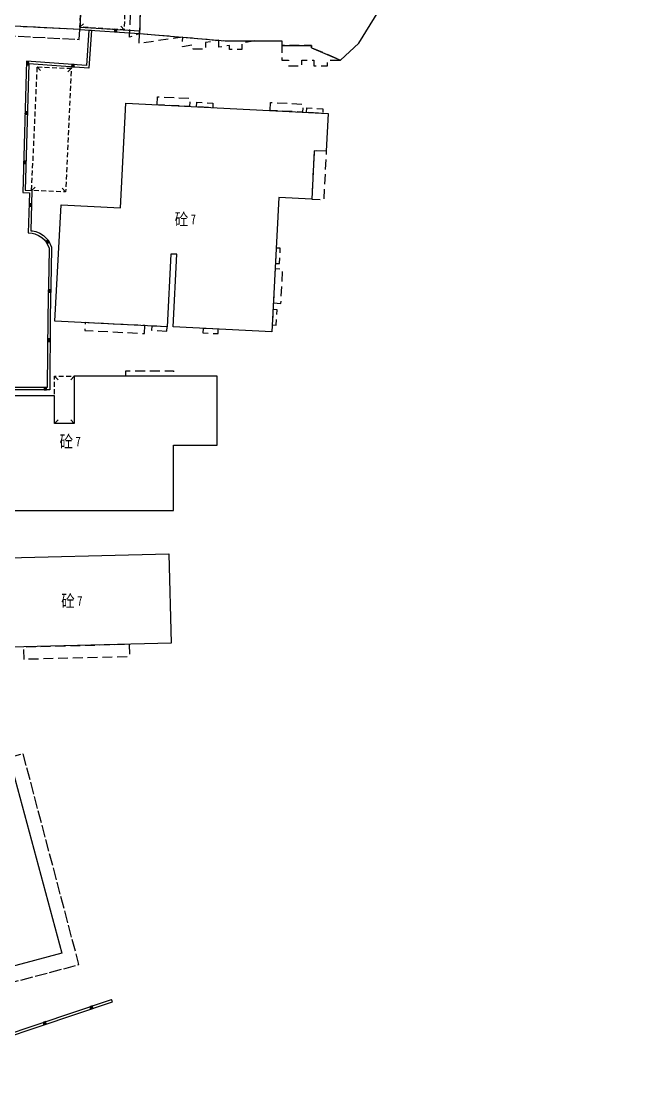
# Model space of a CAD drawing. Extents: x 395778 to 396698, y 996972 to 998012.
# Drawn here: x 396523 to 396586, y 997506.9 to 997613.6 of the extents above; entities that cross this region are included whole.
import ezdxf
from ezdxf.enums import TextEntityAlignment as Align

# ---------------------------------------------------------------- set-up
doc = ezdxf.new("R2010")
doc.units = 0
doc.header["$LTSCALE"] = 0.5
for name, pattern in [('X32', [1.5, 1, -0.5]), ('X39', [3, 2.5, -0.5]), ('X5', [3, 2, -1])]:
    doc.linetypes.add(name, pattern=pattern)
doc.layers.get('0').update_dxf_attribs({"linetype": 'CONTINUOUS'})
doc.layers.add('JMD', color=6, linetype='CONTINUOUS')
doc.styles.add('正等线体', font='simhei.ttf')
doc.styles.add('细等线体', font='', dxfattribs={"width": 0.8})
doc.styles.get('细等线体').set_extended_font_data('SimSun')

# ---------------------------------------------------------------- blocks, each defined once
blk = doc.blocks.new('*U0')
at = {"linetype": 'Continuous'}
for points in [[(0, 0), (0.5, 0.5), (-0.5, 0.5)], [(0, 0), (-0.5, 0.5), (-0.5, -0.5)], [(0, 0), (-0.5, -0.5), (0.5, -0.5)], [(0, 0), (0.5, -0.5), (0.5, 0.5)]]:
    blk.add_solid(points, dxfattribs=at)
blk = doc.blocks.new('gc002')
blk.add_lwpolyline([(-0.5, -0.5), (0.5, -0.5), (0.5, 0.5), (-0.5, 0.5), (-0.5, -0.5)])
at = {"linetype": 'Continuous'}
blk.add_blockref('*U0', (0, 0), dxfattribs=at)

msp = doc.modelspace()

# ---------------------------------------------------------------- linework, layer by layer
at = {"layer": 'JMD', "linetype": 'Continuous'}
for p, q in [((396528.94, 997612.98), (396529.32, 997613.31)), ((396529.86, 997612.67), (396530.11, 997612.65)), ((396533.42, 997612.69), (396533.08, 997613.06)), ((396534.99, 997612.33), (396535, 997612.58)), ((396524.61, 997608.94), (396524.95, 997608.58)), ((396528.07, 997608.79), (396527.7, 997608.45)), ((396524.04, 997596.4), (396524.41, 997596.73)), ((396527.49, 997596.24), (396527.15, 997596.61)), ((396526.37, 997577.54), (396526.72, 997577.18)), ((396528.37, 997577.54), (396528.02, 997577.18)), ((396526.37, 997572.75), (396526.73, 997573.1)), ((396528.37, 997572.75), (396528.02, 997573.1)), ((396532.24, 997514.04), (396532.16, 997514.28))]:
    msp.add_line(p, q, dxfattribs=at)
at = {"layer": 'JMD', "linetype": 'Continuous', "flags": 128}
for points in [[(396561.08, 997633.82), (396535.37, 997625.67), (396534.99, 997612.33), (396543.67, 997611.59), (396549.44, 997611.59), (396549.44, 997611.12), (396552.46, 997611.12), (396552.46, 997610.88), (396555.4, 997609.61), (396557.27, 997611.36), (396560, 997615.82), (396558.78, 997619.73), (396561.52, 997620.59), (396560.03, 997625.37), (396563.23, 997626.58), (396571.13, 997629.33), (396586, 997630.6), (396585.36, 997638.1), (396570.62, 997636.85)], [(396530.11, 997612.65), (396529.86, 997608.8), (396523.75, 997609.24), (396523.39, 997596.41), (396524.07, 997596.39), (396523.95, 997592.31), (396524.14, 997592.3), (396524.45, 997592.22), (396524.87, 997592.06), (396525.23, 997591.83), (396525.52, 997591.56), (396525.74, 997591.3), (396526.07, 997590.63), (396526.02, 997588.43), (396525.92, 997583.6), (396525.87, 997576.15), (396511.34, 997576.15), (396511.34, 997569.39), (396517.32, 997569.39), (396517.32, 997547.61)], [(396528.94, 997612.98), (396535, 997612.58)], [(396511.1, 997507.13), (396513.41, 997507.97), (396532.16, 997514.28)]]:
    msp.add_lwpolyline(points, dxfattribs=at)
at = {"layer": 'JMD', "linetype": 'X32', "flags": 128}
for points in [[(396533.48, 997614.29), (396533.42, 997612.69), (396528.94, 997612.98), (396529.54, 997625.26), (396532.34, 997625.12), (396531.81, 997614.37)], [(396524.61, 997608.94), (396528.07, 997608.79), (396527.49, 997596.24), (396524.04, 997596.4)], [(396528.37, 997577.54), (396528.37, 997572.75), (396526.37, 997572.75), (396526.37, 997577.54)]]:
    msp.add_lwpolyline(points, close=True, dxfattribs=at)
at = {"layer": 'JMD', "linetype": 'X5', "flags": 128}
for points in [[(396534.57, 997625.69), (396535.37, 997625.67), (396534.99, 997612.33), (396533.99, 997611.94)], [(396552.46, 997610.88), (396552.46, 997611.12), (396549.44, 997611.12), (396549.44, 997609.61), (396550.1, 997609.61), (396550.1, 997609.03), (396551.48, 997609.03), (396551.48, 997609.61), (396552.7, 997609.61), (396552.7, 997609.03), (396554.07, 997609.03), (396554.07, 997609.61), (396555.4, 997609.61)], [(396553.95, 997600.37), (396552.72, 997600.43), (396552.47, 997595.52), (396553.73, 997595.45), (396553.98, 997600.36)], [(396523.28, 997548.79), (396523.24, 997550.06), (396533.94, 997550.34), (396533.97, 997549.06)]]:
    msp.add_lwpolyline(points, close=True, dxfattribs=at)
at = {"layer": 'JMD', "linetype": 'Continuous', "flags": 128}
for points in [[(396529.08, 997616.03), (396528.93, 997612.73), (396512.83, 997613.53), (396512.99, 997616.83)], [(396533.61, 997605.26), (396554.15, 997604.2), (396553.95, 997600.37), (396552.72, 997600.43), (396552.47, 997595.52), (396549.13, 997595.69), (396548.43, 997582.03), (396538.4, 997582.55), (396538.78, 997589.91), (396538.18, 997589.94), (396537.8, 997582.55), (396526.41, 997583.13), (396527.02, 997594.94), (396533.07, 997594.63), (396533.61, 997605.26)], [(396511.81, 997575.54), (396511.82, 997569.88), (396518.31, 997569.89), (396518.32, 997563.9), (396538.45, 997563.92), (396538.45, 997570.53), (396542.89, 997570.54), (396542.89, 997577.55), (396538.44, 997577.55), (396528.37, 997577.54), (396528.37, 997572.75), (396526.37, 997572.75), (396526.37, 997575.55), (396511.81, 997575.54)], [(396519.12, 997549.95), (396518.88, 997559.02), (396537.96, 997559.51), (396538.19, 997550.45)], [(396527.1, 997518.98), (396513.57, 997515.33), (396508.59, 997533.8), (396522.12, 997537.44)]]:
    msp.add_lwpolyline(points, close=True, dxfattribs=at)
at = {"layer": 'JMD', "linetype": 'X39', "flags": 128}
for points in [[(396528.92, 997612.73), (396512.83, 997613.53), (396512.78, 997612.54), (396528.86, 997611.73)], [(396506.78, 997534.85), (396512.43, 997513.46), (396528.84, 997517.8), (396523.18, 997539.19)]]:
    msp.add_lwpolyline(points, close=True, dxfattribs=at)
at = {"layer": 'JMD', "color": 7, "linetype": 'Continuous', "flags": 128}
for points in [[(396529.86, 997612.67), (396529.62, 997609.07), (396523.51, 997609.51), (396523.14, 997596.17), (396523.81, 997596.15), (396523.7, 997592.08), (396524.1, 997592.05), (396524.38, 997591.98), (396524.75, 997591.83), (396525.08, 997591.63), (396525.34, 997591.39), (396525.52, 997591.16), (396525.82, 997590.57), (396525.77, 997588.43), (396525.67, 997583.6), (396525.62, 997576.4), (396511.09, 997576.4), (396511.09, 997569.14), (396517.07, 997569.14), (396517.07, 997547.61)], [(396528.92, 997612.73), (396534.99, 997612.33)], [(396511.21, 997506.91), (396513.49, 997507.73), (396532.24, 997514.04)]]:
    msp.add_lwpolyline(points, dxfattribs=at)
at = {"layer": 'JMD', "linetype": 'X5', "flags": 128}
for points, elevation in [([(396539.38, 997611.96), (396534.96, 997611.32), (396534.99, 997612.33)], -985.15), ([(396539.38, 997611.96), (396543.03, 997611.64), (396541.7, 997611.4), (396541.7, 997610.74), (396540.45, 997610.74), (396540.45, 997611.18), (396539.36, 997610.98), (396539.38, 997611.96)], -985.15), ([(396543.67, 997611.59), (396546.7, 997611.59), (396545.37, 997611.35), (396545.37, 997610.69), (396544.12, 997610.69), (396544.12, 997611.12), (396543.03, 997610.93), (396543.03, 997611.64)], -985.15), ([(396536.78, 997605.09), (396536.82, 997605.91), (396540.12, 997605.75), (396540.07, 997604.93)], -986.37), ([(396540.78, 997604.89), (396540.81, 997605.35), (396542.45, 997605.26), (396542.42, 997604.8)], -986.16), ([(396548.25, 997604.51), (396548.29, 997605.33), (396551.59, 997605.16), (396551.54, 997604.34)], -986.53), ([(396551.95, 997604.32), (396551.97, 997604.78), (396553.61, 997604.69), (396553.59, 997604.23)], -986.23), ([(396548.78, 997588.99), (396549.2, 997588.97), (396549.28, 997590.52), (396548.86, 997590.54)], -986.01), ([(396548.58, 997584.97), (396549.35, 997584.93), (396549.52, 997588.38), (396548.75, 997588.42)], -986.35), ([(396548.46, 997582.75), (396548.88, 997582.73), (396548.96, 997584.28), (396548.54, 997584.3)], -986.23), ([(396535.48, 997581.87), (396535.52, 997582.67), (396529.48, 997582.98), (396529.44, 997582.18)], -986.14), ([(396537.78, 997582.12), (396537.8, 997582.55), (396536.23, 997582.63), (396536.2, 997582.21)], -986.11), ([(396541.44, 997582.39), (396541.42, 997581.94), (396542.96, 997581.86), (396542.98, 997582.31)], -986.25), ([(396533.59, 997577.54), (396533.59, 997578.08), (396538.44, 997578.08), (396538.44, 997577.55)], -986.22)]:
    msp.add_lwpolyline(points, close=True, dxfattribs=dict(at, elevation=elevation))

# ---------------------------------------------------------------- block references
at = {"layer": 'JMD', "linetype": 'Continuous', "xscale": 0.25, "yscale": 0.25}
for p, rotation in [((396532.57, 997612.62), 356.2731027387812), ((396523.63, 997609.25), 268.3973330239352), ((396528.23, 997609.05), 175.8590295071659), ((396523.49, 997604.25), 268.3973330239352), ((396523.35, 997599.25), 268.3973330239352), ((396523.9, 997594.91), 268.3973330274808), ((396525.65, 997591.18), 296.4393932895856), ((396525.85, 997586.19), 268.8013632850747), ((396525.78, 997581.19), 269.6164458258921), ((396525.42, 997576.28), 180), ((396530.1, 997513.45), 18.59230427797696), ((396525.37, 997511.86), 18.59230427797696)]:
    msp.add_blockref('gc002', p, dxfattribs=dict(at, rotation=rotation))

# ---------------------------------------------------------------- texts
at = {"layer": 'JMD', "linetype": 'Continuous', "style": '细等线体', "width": 0.8}
for p in [(396539.93, 997593.46), (396528.24, 997570.91), (396528.41, 997554.73)]:
    msp.add_text('砼', height=1.25, dxfattribs=at).set_placement(p, align=Align.MIDDLE_RIGHT)
at = {"layer": 'JMD', "linetype": 'Continuous', "style": '正等线体', "width": 0.8}
for p in [(396540.18, 997593.46), (396528.49, 997570.91), (396528.66, 997554.73)]:
    msp.add_text('7', height=1, dxfattribs=at).set_placement(p, align=Align.MIDDLE_LEFT)

doc.saveas('drawing.dxf')
